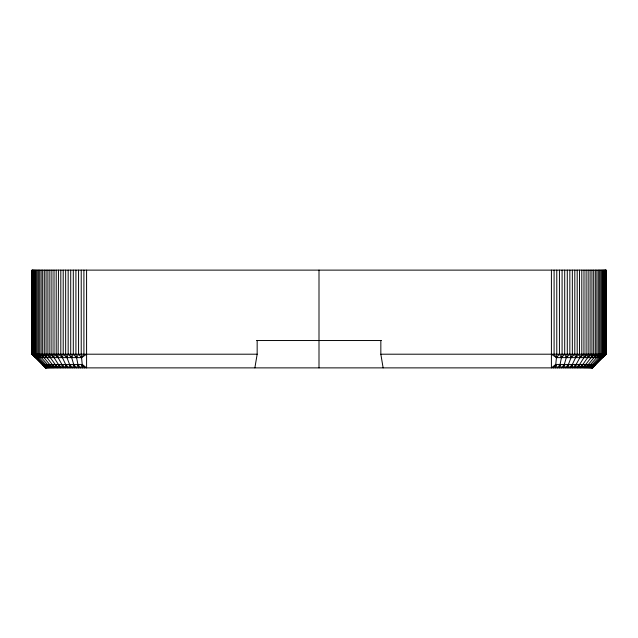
<?xml version="1.0" encoding="UTF-8"?>
<svg xmlns="http://www.w3.org/2000/svg" width="638" height="638" viewBox="0 0 638 638"><rect width="100%" height="100%" fill="white"/><g stroke="black" fill="none" stroke-linecap="round" stroke-linejoin="round"><path stroke-width="0.96" d="M32.219 308.704L31.9 354.202L45.569 367.879L592.431 367.879L606.1 354.202L606.1 270.121L31.9 270.121L31.9 354.202L35.569 357.623L81.56 357.623L86.585 354.202M583.993 270.121L583.937 357.623L588.14 354.202L588.14 270.121M555.435 367.879L556.775 354.202L556.775 270.121M58.473 270.121L58.106 357.623L54.007 354.202L54.007 270.121M588.14 354.202L587.662 357.623L591.936 354.202L591.936 270.121M254.873 367.879L257.162 354.202L257.162 340.532M559.414 367.879L562.086 354.202L562.086 270.121M63.202 270.121L63.202 354.202L62.42 357.623L58.473 354.202M591.936 354.202L591.043 357.623L595.342 354.202L595.342 270.121M563.322 367.879L567.286 354.202L567.286 270.121M68.162 270.121L68.162 354.202L66.966 357.623L63.202 354.202M595.342 354.202L594.042 357.623L598.316 354.202L598.316 270.121M567.11 367.879L572.342 354.202L572.342 270.121M73.298 270.121L73.298 354.202L71.703 357.623L68.162 354.202M570.747 367.879L577.191 354.202L577.191 270.121M598.316 354.202L596.626 357.623L600.852 354.202L600.852 270.121M574.2 367.879L581.8 354.202L581.8 270.121M78.562 270.121L78.562 354.202L76.584 357.623L73.298 354.202M600.852 354.202L598.779 357.623L602.902 354.202L602.902 270.121M577.43 367.879L586.107 354.202L586.107 270.121M553.425 367.879L555.77 364.457L595.637 364.457L592.431 367.879M580.413 367.879L590.086 354.202L590.086 270.121M602.902 354.202L600.478 357.623L590.66 367.879M583.116 367.879L593.683 354.202L593.683 270.121M604.457 270.121L604.457 354.202L601.698 357.623L605.51 354.202L605.51 270.121M585.517 367.879L596.881 354.202L596.881 270.121M559.438 270.121L559.438 354.202L556.44 357.623L551.415 354.202M587.59 367.879L599.64 354.202L599.64 270.121M605.51 354.202L602.432 357.623L556.44 357.623L554.095 354.202L554.095 270.121M589.305 367.879L601.937 354.202L601.937 270.121M592.383 367.879L595.637 364.457L591.984 367.879L594.991 364.457L591.203 367.879L593.93 364.457L590.03 367.879L592.463 364.457L588.491 367.879L590.597 364.457L586.593 367.879L588.356 364.457L584.36 367.879L585.764 364.457L581.808 367.879L582.829 364.457L578.961 367.879L579.599 364.457L575.843 367.879L576.098 364.457L572.501 367.879L572.358 364.457L568.952 367.879L568.418 364.457L565.228 367.879L564.311 364.457L561.376 367.879L560.084 364.457L557.429 367.879L555.77 364.457L551.415 367.879L551.415 270.121M564.702 270.121L564.702 354.202L561.416 357.623L559.438 354.202M591.641 367.879L605.047 354.202L605.047 270.121M592.231 367.879L605.837 354.202L605.837 270.121L606.1 354.202L602.432 357.623L606.036 354.202L606.036 270.121M569.838 270.121L569.838 354.202L566.297 357.623L564.702 354.202M574.798 270.121L574.798 354.202L571.034 357.623L569.838 354.202M579.527 270.121L579.527 354.202L575.58 357.623L574.798 354.202M604.457 354.202L600.478 357.623L603.747 354.202L603.747 270.121M583.993 354.202L579.894 357.623L579.527 354.202M256.588 340.532L381.412 340.532M257.162 354.202L31.9 354.202L32.163 270.121L32.163 354.202L45.769 367.879M380.838 340.532L380.838 354.202L606.1 354.202L605.781 308.704M42.658 270.121L42.658 354.202L46.957 357.623L46.064 354.202L46.064 270.121M46.064 354.202L50.33 357.623L49.86 354.202L49.86 270.121M39.684 270.121L39.684 354.202L43.958 357.623L42.658 354.202M37.148 270.121L37.148 354.202L41.374 357.623L39.684 354.202M49.86 354.202L54.063 357.623L54.007 354.202M35.098 270.121L35.098 354.202L39.221 357.623L37.148 354.202M33.543 270.121L33.543 354.202L37.522 357.623L35.098 354.202M32.49 270.121L32.49 354.202L36.302 357.623L33.543 354.202M31.964 354.202L35.569 357.623L32.49 354.202M46.359 367.879L32.953 354.202L32.953 270.121M47.34 367.879L34.253 354.202L34.253 270.121M45.617 367.879L42.371 364.457L82.23 364.457L86.585 367.879L86.585 270.121M45.569 367.879L42.371 364.457L46.016 367.879L43.009 364.457L46.797 367.879L44.07 364.457L47.97 367.879L45.537 364.457L49.509 367.879L47.403 364.457L51.407 367.879L49.644 364.457L53.64 367.879L52.236 364.457L56.2 367.879L55.171 364.457L59.039 367.879L58.401 364.457L62.157 367.879L61.902 364.457L65.499 367.879L65.642 364.457L69.048 367.879L69.582 364.457L72.772 367.879L73.689 364.457L76.624 367.879L77.916 364.457L80.571 367.879L82.23 364.457L84.575 367.879M48.695 367.879L36.063 354.202L36.063 270.121M50.418 367.879L38.36 354.202L38.36 270.121M78.562 354.202L81.56 357.623L83.905 354.202L83.905 270.121M52.483 367.879L41.119 354.202L41.119 270.121M54.884 367.879L44.317 354.202L44.317 270.121M57.587 367.879L47.914 354.202L47.914 270.121M60.57 367.879L51.893 354.202L51.893 270.121M63.8 367.879L56.208 354.202L56.208 270.121M67.253 367.879L60.809 354.202L60.809 270.121M70.89 367.879L65.658 354.202L65.658 270.121M74.678 367.879L70.714 354.202L70.714 270.121M78.586 367.879L75.914 354.202L75.914 270.121M380.838 354.202L383.127 367.879M82.565 367.879L81.225 354.202L81.225 270.121M319 270.121L319 367.879"/></g></svg>
